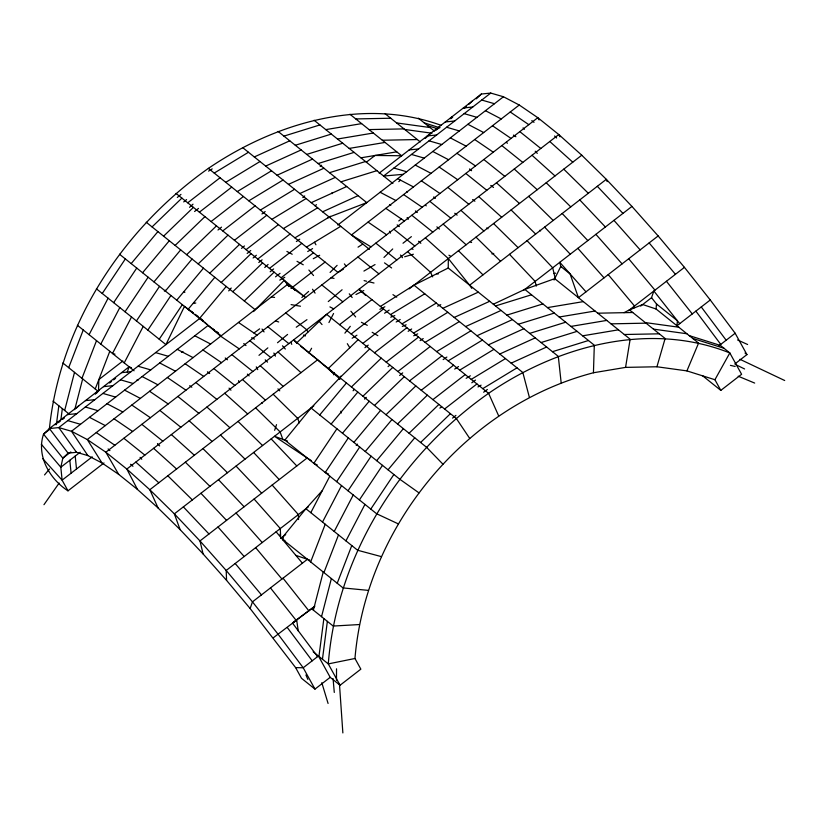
<?xml version="1.0" encoding="UTF-8"?>
<svg xmlns="http://www.w3.org/2000/svg" width="826" height="826" viewBox="0 0 826 826"><rect width="100%" height="100%" fill="white"/><g stroke="black" fill="none" stroke-linecap="round" stroke-linejoin="round"><path stroke-width="1.24" d="M336.492 680.19L336.523 668.812M448.229 268.522L448.332 258.559L425.369 237.857M317.163 656.03L318.413 655.989L330.194 677.33L340.064 685.25L360.848 669.153L354.963 658.487C365.897 526.864 465.245 406.175 593.44 372.763L594.307 345.196L524.799 289.399L493.329 304.226M98.48 391.586L98.862 379.568L122.806 361.034M719.931 345.289L720.478 345.454L689.225 335.614M656.061 309.1L656.505 303.978L677.403 320.756L676.969 325.774L710.267 299.983L684.434 267.345L658.146 235.947L631.942 206.428L606.315 179.335L581.772 155.216L558.789 134.535L537.809 117.695L519.244 105.016L503.457 96.756L490.747 93.07L481.362 94.03L379.134 173.192M49.384 428.87C60.092 323.998 123.095 228.523 208.389 168.38C275.058 122.971 362.707 96.91 441.198 125.356M56.374 424.719L58.832 405.793M60.866 419.959L62.342 408.602M318.95 656.412L323.864 618.56M322.45 659.22L327.364 621.369M593.44 372.763L625.571 367.384L630.145 339.197L554.731 278.651L524.799 289.399M103.993 462.952L67.99 490.83C49.777 479.214 36.179 455.828 43.541 434.135L49.405 428.549L129.124 366.806L131.468 367.787M64.676 410.481L74.516 372.35M74.732 409.644L82.672 378.886M313.384 610.135L323.224 572.005M321.531 616.681L331.371 578.551M333.508 374.798L334.148 372.619M625.571 367.384L656.928 366.765L665.126 338.495L629.484 309.884L624.002 312.672M274.655 430.305L276.514 424.636M330.194 677.33L314.985 689.111L301.5 678.291L295.615 667.615L250.133 608.525L252.467 601.855L307.406 559.305L309.843 560.038M633.718 308.232L634.502 306.002L608.225 274.614M127.256 372.072L129.124 366.806M279.9 535.506L280.499 533.823M68.682 367.663L83.25 329.987M81.95 378.318L96.518 340.642M95.227 388.974L109.796 351.298M310.659 561.917L325.227 524.242M323.937 572.573L338.505 534.907M337.214 583.239L351.783 545.563M656.928 366.765L686.912 370.895L698.569 343.11L656.071 308.996L642.69 304.526L629.484 309.884M554.06 280.024L560.761 266.447L570.095 273.943L578.437 297.68L658.146 235.947M328.934 322.563L333.57 313.488M339.114 379.433L340.797 376.14M89.084 334.675L108.103 298.186M100.803 344.07L119.811 307.592M131.53 316.998L112.512 353.476L115 354.147M124.22 362.882L143.239 326.394M310.803 512.667L329.822 476.179M322.512 522.063L341.53 485.585M334.231 531.469L353.239 494.991M345.939 540.875L364.958 504.387M340.064 685.25L328.283 663.908C336.801 555.33 400.269 455.332 488.6 393.331C557.612 345.867 649.277 320.849 729.823 352.95L741.603 374.292L720.819 390.388L714.924 379.723L729.823 352.95L719.952 345.031M308.996 352.909L311.619 348.252M102.259 293.498L125.346 258.92M113.658 302.646L136.744 268.068M125.046 311.794L148.133 277.216M136.445 320.942L159.532 286.364M147.833 330.09L170.92 295.501M159.222 339.228L182.319 304.649M336.915 428.766L313.828 463.345L317.256 464.945M348.314 437.914L325.227 472.493L328.645 474.093M336.616 481.641L359.702 447.062M348.004 490.789L371.101 456.2M359.403 499.926L382.49 465.348M370.791 509.074L393.878 474.496M43.964 504.696L59.142 483.055M253.52 311.598L284.258 280.303L288.914 286.601M344.896 333.157L350.286 326.332M339.868 377.688L311.051 408.003L284.856 440.082L376.635 513.762L398.297 523.88M322.326 490.551L305.909 508.733L283.153 536.57L283.246 539.915L343.048 587.926L368.19 590.363M131.189 263.608L157.9 231.6M142.578 272.745L169.289 240.748M153.966 281.893L180.677 249.886M165.355 291.031L192.066 259.034M176.743 300.179L203.454 268.171M214.843 277.309L188.132 309.316L193.201 312.92M226.231 286.457L199.52 318.464L203.578 321.345M319.714 414.951L346.435 382.954M331.102 424.099L357.813 392.092M342.491 433.237L369.201 401.24M353.879 442.385L380.59 410.377M365.268 451.523L391.978 419.525M376.656 460.671L403.367 428.663M388.044 469.808L414.755 437.801M44.542 474.919L49.519 469.003M228.688 290.897L231.208 288.016M353.074 390.781L354.354 389.366M330.08 272.435L337.111 265.363M364.576 399.123L366.341 397.368M383.976 257.433L392.722 248.956M152.067 226.913L181.885 198.106M163.589 236.174L193.408 207.367M175.122 245.425L204.941 216.619M186.655 254.687L216.474 225.88M198.178 263.938L227.997 235.131M209.711 273.2L239.53 244.393M221.244 282.451L251.063 253.644M232.777 291.712L262.585 262.905M244.3 300.963L274.118 272.157M358.174 339.641L328.356 368.448L332.702 372.918M339.889 377.699L369.707 348.892M351.422 386.96L381.23 358.154M362.944 396.212L392.763 367.405M374.477 405.463L404.296 376.666M386.01 414.724L415.829 385.918M397.533 423.975L427.352 395.169M409.066 433.237L438.885 404.43M420.599 442.488L450.418 413.681M296.617 342.966L326.642 314.324L456.251 418.369L469.674 438.369M55.053 424.77L58.409 421.58M76.353 408.127L78.873 405.731M95.145 393.868L99.337 389.882M250.133 608.525L226.572 580.389L203.072 553.916L180.109 529.631L158.107 508.011L137.498 489.477L118.686 474.372L102.042 463.014L87.886 455.601L76.498 452.297L68.083 453.154L62.828 458.162L60.825 467.227L62.105 480.154L67.99 490.83M428.085 135.887L431.44 132.697M450.222 118.438L451.905 116.848M469.013 104.19L472.369 100.999M476.334 98.821L481.362 94.03M356.202 445.42L357.544 444.151M264.733 267.51L268.089 264.434M189.526 207.326L193.016 204.177M301.851 297.484L308.614 291.444M398.772 181.668L400.486 180.14M399.639 375.5L402.706 372.856M328.263 301.583L342.088 289.761M388.055 366.62L389.8 365.133M177.332 197.455L180.966 194.378M302.801 197.579L304.722 195.958M258.982 355.345L267.851 347.87M253.097 257.98L256.39 255.224M164.343 291.041L165.365 290.194M277.515 342.738L287.593 334.437M241.512 248.378L244.455 245.952M247.16 253.458L250.743 250.526M270.164 271.785L273.613 268.956M183.702 201.916L186.573 199.582M425.183 138.396L427.032 136.889M452.555 418.111L455.911 415.385M314.995 205.86L316.461 204.672M217.992 229.989L221.523 227.14M398.762 220.945L401.302 218.911M258.765 262.503L262.09 259.829M194.585 211.518L198.508 208.41M403.005 243.236L411.379 236.639M439.897 408.106L441.642 406.743M187.719 202.793L220.057 177.745M199.396 212.168L231.734 187.12M211.074 221.544L243.412 196.495M222.741 230.919L255.089 205.87M234.419 240.283L266.767 215.245M246.096 249.659L278.434 224.61M366.393 162.154L375.025 155.464L401.653 155.763L349.935 114.246M257.774 259.034L290.112 233.985M49.539 429.489L43.541 434.135L62.828 458.162L70.829 451.967M58.388 422.633L60.339 421.126M62.508 419.443L64.438 417.946M95.475 393.909L97.489 392.35M109.569 382.996L111.582 381.436M113.585 379.888L115.599 378.329M435.798 130.363L439.855 127.214M450.738 118.789L452.669 117.292M464.553 108.092L466.504 106.585M199.252 318.805L58.78 427.589L49.405 428.549L68.083 453.154M490.747 93.07L383.594 176.041L403.305 174.317M269.441 268.409L301.789 243.36M337.803 225.033L503.457 96.756M281.119 277.784L313.467 252.735M519.244 105.016L351.463 234.956L370.988 246.881M325.072 262.059L292.734 287.097L294.851 290.256M80.194 452.225L60.825 467.227L41.3 444.233M92.213 456.84L62.105 480.154L42.735 458.667M339.558 324.69L371.906 299.652M340.116 379.103L317.597 359.806L149.816 489.735L158.107 508.011M409.18 288.883L581.772 155.216M351.174 334.014L383.512 308.965M362.851 343.389L395.189 318.34M364.916 347.684L368.262 345.103M374.529 352.764L406.867 327.715M313.808 405.865L174.358 513.855L180.109 529.631M471.78 288.377L469.633 285.197L606.315 179.335L607.141 181.596M386.196 362.139L418.545 337.091M397.874 371.504L430.222 346.466M311.412 460.691L307.127 457.965L199.985 540.937L203.072 553.916M523.963 290.05L631.942 206.428M409.551 380.879L441.889 355.83M421.229 390.254L453.567 365.206M432.896 399.629L465.245 374.581M308.377 506.813L226.19 570.467L226.572 580.389M444.574 409.004L476.922 383.956M285.703 534.598L280.685 538.48L280.303 528.557L254.098 499.038M628.462 310.679L684.434 267.345M640.677 306.085L651.652 297.587M293.22 622.36L296.121 620.109M314.861 606.191L273.292 637.796M318.413 655.989L303.204 667.769L295.615 667.615M718.785 345.929L735.161 333.25L710.267 299.983M734.779 364.018L746.941 354.591L735.161 333.25M275.512 276.834L280.035 273.344M261.945 213.965L265.198 211.549M298.248 630.961L296.627 619.727L314.252 606.749M253.954 333.023L259.643 328.831M320.178 166.325L321.624 165.272M483.623 392.216L487.371 389.469M471.78 382.799L475.487 380.094M290.979 288.429L292.858 287.087M296.255 327.22L306.942 319.662M296.358 241.543L299.766 239.199M328.036 217.878L330.348 216.298M443.139 359.609L446.876 357.059M384.565 313.23L389.18 310.101M408.158 331.329L411.658 328.985M420.104 340.632L423.222 338.567M454.692 369.067L458.533 366.537M293.292 622.536L296.307 620.563L270.463 587.916M358.05 247.16L362.81 244.062M181.431 352.423L182.949 351.453M352.155 338.247L356.935 335.201M380.373 306.446L413.991 285.156L448.229 268.016L558.304 356.378L561.164 382.789M396.17 322.016L400.197 319.486M208.565 171.106L212.22 168.876M466.153 378.329L470.335 375.778M214.223 173.068L248.461 152.263M225.756 182.319L259.994 161.524M237.279 191.58L271.517 170.775M248.812 200.832L283.05 180.027M260.345 210.083L294.583 189.288M271.878 219.344L306.116 198.539M283.401 228.595L317.638 207.801M294.934 237.857L329.171 217.052M306.467 247.108L340.704 226.314M390.522 314.592L424.76 293.788M402.045 323.844L436.283 303.049M413.578 333.105L447.816 312.3M425.111 342.356L459.349 321.562M436.634 351.618L470.872 330.813M448.167 360.869L482.405 340.075M459.7 370.131L493.938 349.326M471.223 379.382L505.46 358.587M482.756 388.643L516.993 367.838M307.706 251.538L312.589 248.605M343.379 269.204L337.999 272.425L208.389 168.38M363.915 271.073L375.035 264.568M477.975 386.95L481.093 385.153M279.777 280.107L284.764 277.299M313.271 258.714L319.693 255.275M379.877 309.327L384.875 306.776M355.965 294.49L363.812 290.535M413.712 335.79L417.719 333.859M437.553 306.157L440.774 304.67M254.294 156.95L289.761 140.802M265.683 166.088L301.149 149.94M277.071 175.236L312.538 159.088M288.46 184.374L323.926 168.225M299.848 193.521L335.315 177.373M311.237 202.659L346.703 186.511M322.625 211.807L358.092 195.659M442.829 308.305L478.295 292.156M454.217 317.442L489.684 301.294M465.606 326.58L501.072 310.431M476.994 335.728L512.461 319.579M488.383 344.865L523.849 328.717M499.771 354.013L535.238 337.865M511.16 363.151L546.626 347.003M402.314 326.425L406.144 324.773M390.739 317.184L394.787 315.604M329.192 217.073L366.765 202.618L278.094 131.427M283.927 136.114L319.93 124.932M295.316 145.262L331.329 134.08M306.714 154.41L342.718 143.228M318.103 163.558L354.106 152.376M329.502 172.696L365.505 161.514M340.89 181.844L376.893 170.662M495.497 305.961L531.5 294.779M506.885 315.109L542.899 303.927M518.284 324.257L554.287 313.075M529.673 333.394L565.676 322.212M541.071 342.542L577.075 331.36M552.46 351.69L588.463 340.508M404.647 256.762L413.382 254.232M491.883 253.892L493.762 253.437M193.398 303.514L195.793 302.997M354.963 658.487L328.283 663.908L313.168 651.776M325.774 129.62L361.612 123.621M337.483 139.026L373.321 133.027M349.202 148.422L385.04 142.423M360.91 157.828L396.748 151.829M547.483 307.613L583.332 301.614M559.202 317.019L595.04 311.02M570.911 326.415L606.759 320.416M582.629 335.821L618.467 329.822M183.62 292.373L184.941 292.167M554.029 273.406L555.64 273.179M463.365 107.969L472.751 107.008M445.307 121.949L454.692 120.988M427.259 135.929L436.634 134.979M409.2 149.919L418.575 148.959M121.577 372.66L130.952 371.7M103.518 386.64L112.894 385.68M85.46 400.62L94.835 399.66M67.402 414.611L76.777 413.65M359.372 624.549L333.208 626.056L311.608 608.71M355.779 118.934L390.76 118.232M369.046 129.589L404.028 128.897M382.324 140.244L417.306 139.553M597.756 313.199L632.737 312.496M611.033 323.854L646.015 323.152M624.311 334.509L659.293 333.818M271.341 296.999L274.573 297.422M396.594 122.919L430.036 127.534M404.75 129.465L431.998 133.223M645.302 322.584L678.745 327.199M653.449 329.13L686.891 333.745M436.737 273.767L438.224 274.015M291.093 304.618L300.457 306.219M331.04 277.825L334.034 278.383M730.421 365.36L735.161 366.465M364.101 280.623L366.579 281.222M369.057 281.821L374.002 283.019M381.251 556.59L357.617 550.25L305.909 508.733M481.744 100.039L494.454 103.725M464.181 113.637L476.891 117.323M446.618 127.245L459.328 130.931M429.055 140.843L441.765 144.529M411.493 154.441L424.203 158.127M393.93 168.039L406.64 171.736M155.598 352.609L168.308 356.295M138.035 366.217L150.745 369.903M120.472 379.815L133.182 383.501M102.909 393.413L115.619 397.1M85.346 407.011L98.057 410.708M67.784 420.62L80.494 424.306M424.203 122.857L439.824 127.772M427.703 125.666L437.315 128.691M692.735 338.433L723.979 348.273M686.912 370.895L714.924 379.723M282.564 539.677L284.929 540.493M295.832 555.351L307.406 559.305M275.481 320.849L278.692 321.995M287.52 441.063L274.511 436.293L307.127 457.965M411.709 248.771L413.072 249.328M738.196 376.212L754.675 383.078M303.441 335.046L305.455 335.945M251.589 337.782L254.501 339.094M737.577 339.951L747.613 344.514M739.931 359.289L784.7 380.518M486.545 228.038L488.021 228.761M735.574 364.576L744.598 368.964M470.314 241.842L471.625 242.503M361.396 322.305L367.291 325.33M329.935 306.9L333.714 308.841M485.451 110.694L501.248 118.954M467.898 124.292L483.685 132.552M450.346 137.89L466.132 146.15M432.783 151.478L448.58 159.738M415.23 165.076L431.027 173.336M397.678 178.674L413.465 186.934M380.125 192.262L395.912 200.532M194.822 335.769L210.609 344.029M177.27 349.357L193.057 357.617M159.707 362.955L175.504 371.215M142.155 376.553L157.952 384.813M124.602 390.14L140.389 398.411M107.05 403.738L122.837 411.998M89.487 417.337L105.284 425.596M286.901 251.445L292.197 254.243M297.019 261.326L303.266 264.785M372.175 332.3L377.833 335.666M448.921 255.193L450.552 256.174M137.013 379.888L137.942 380.456M539.646 230.289L540.627 230.898M392.949 294.645L396.728 297.164M513.431 135.092L515.878 136.744M510.241 111.985L528.816 124.664M492.472 125.748L511.036 138.427M474.692 139.522L493.267 152.191M456.923 153.285L475.487 165.954M439.143 167.048L457.718 179.717M421.374 180.811L439.938 193.49M403.594 194.575L422.169 207.254M385.825 208.338L404.389 221.017M368.055 222.101L386.62 234.78M238.477 322.45L257.041 335.129M239.272 348.892L220.697 336.213L208.183 325.413L71.49 431.275L58.78 427.589L76.498 452.297M202.928 349.976L221.492 362.655M185.148 363.739L203.723 376.419M167.379 377.513L185.943 390.182M149.599 391.276L168.174 403.945M131.83 405.039L150.394 417.719M114.06 418.803L132.625 431.482M96.281 432.566L114.845 445.245M189.681 385.711L191.818 387.218M195.235 314.365L198.271 316.523M418.999 492.885L399.722 479.183L311.051 408.003M384.513 262.875L391.627 267.965M490.758 185.437L493.535 187.45M472.627 199.562L474.898 201.214M212.282 328.418L214.337 329.915M216.381 331.412L218.436 332.909M193.501 313.033L184.477 306.384L165.923 344.607L96.425 288.811M531.779 120.648L534.04 122.331M389.5 204.507L390.791 205.488M397.161 224.909L399.371 226.613M207.46 371.814L209.68 373.517M454.734 213.242L457.139 215.132M519.812 131.633L540.793 148.474M501.816 145.572L522.796 162.412M745.021 353.043L746.941 354.591M483.819 159.511L504.8 176.351M418.359 118.17L434.569 131.179M465.812 173.45L486.793 190.29M384.916 113.554L420.248 141.907M702.327 375.551L720.819 390.388M447.816 187.388L468.796 204.228M429.819 201.327L450.8 218.167M314.097 120.245L392.887 183.496M411.823 215.266L432.803 232.106M393.826 229.205L414.807 246.045M375.82 243.143L396.8 259.983M242.627 147.575L369.47 249.4M413.991 285.156L522.837 372.526L529.363 397.265M357.926 257L378.907 273.84M321.83 284.949L342.811 301.8M176.041 193.429L305.661 297.474L287.407 284.557L87.277 439.535L71.49 431.275L87.886 455.601M285.734 312.909L306.714 329.75L307.902 332.021M146.223 222.225L255.058 309.605M300.581 346.146L426.433 447.176L442.942 464.191M267.83 326.766L288.811 343.606M249.834 340.704L270.814 357.544M119.512 254.232L221.564 336.161M231.838 354.643L252.818 371.483M213.841 368.582L234.821 385.422M195.845 382.521L216.825 399.361M177.838 396.459L198.818 413.299M77.407 325.299L134.091 370.802M159.841 410.398L180.822 427.238M141.845 424.337L162.825 441.177M62.838 362.975L97.664 390.935M123.848 438.276L144.829 455.116M52.998 401.106L69.198 414.115M130.487 464.264L132.965 466.267M225.24 357.988L227.47 359.795M436.871 226.871L439.463 229.029M415.406 210.95L417.316 212.54M317.597 359.806L293.653 339.868L297.154 343.523M469.509 168.958L471.594 170.714M433.681 196.97L435.354 198.395M418.524 241.264L420.857 243.267M549.786 141.504L572.779 162.185M532.016 155.267L555 175.948M514.247 169.031L537.23 189.722M496.467 182.804L519.451 203.485M478.698 196.567L501.681 217.248M460.918 210.331L483.902 231.012M443.149 224.094L466.132 244.775M407.6 251.62L430.583 272.301L432.659 276.875M278.021 351.969L301.005 372.65M260.252 365.732L283.235 386.413M242.472 379.495L265.456 400.176M224.703 393.259L247.686 413.94M206.923 407.032L229.907 427.713M189.154 420.795L212.137 441.476M171.374 434.559L194.358 455.24M153.605 448.322L176.588 469.003M135.825 462.085L158.809 482.766M243.753 343.554L245.983 345.567M365.598 295.378L358.98 289.276L488.6 393.331L498.677 415.912M108.113 448.941L109.899 450.593M200.264 318.02L202.907 320.488M204.662 322.13L207.305 324.597M523.075 127.906L524.448 129.248M563.776 169.154L588.318 193.274M546.223 182.752L570.766 206.872M528.671 196.351L553.213 220.47M511.108 209.949L535.651 234.057M493.556 223.536L518.098 247.655M476.003 237.134L500.546 261.253M458.44 250.732L482.993 274.851M273.148 394.229L297.69 418.348L299.332 422.85M255.595 407.817L280.138 431.936L283.008 439.835M238.033 421.415L262.575 445.534M220.48 435.013L245.023 459.132M202.928 448.611L227.47 472.73M185.365 462.199L209.918 486.318M167.812 475.797L192.355 499.916M506.421 142.32L507.381 143.28M265.218 359.837L267.521 362.149M554.607 135.991L556.6 138.014M535.207 151.21L537.292 153.368M247.397 374.116L249.122 375.913M597.322 186.304L622.949 213.397M579.759 199.913L605.386 226.995M562.196 213.511L587.823 240.593M544.633 227.109L570.26 254.191M527.071 240.707L552.697 267.8L555.227 278.414M509.508 254.315L535.134 281.398L536.26 286.116M271.176 438.885L296.802 465.967M253.613 452.483L279.229 479.565M236.05 466.081L261.666 493.174M218.487 479.679L244.104 506.772M200.924 493.287L226.541 520.37M183.362 506.885L208.978 533.968M229.06 388.137L230.96 390.171M157.487 443.552L159.666 445.937M140.069 457.356L141.773 459.235M277.959 388.86L279.756 390.843M613.945 220.366L640.15 249.886M595.887 234.347L622.092 263.876M577.828 248.327L604.043 277.856M585.985 291.836L559.78 262.317L560.906 267.035M272.157 485.048L298.362 514.577L298.547 519.533M236.04 513.018L262.245 542.548M217.981 526.998L244.186 556.528M282.482 345.805L285.311 349.037M319.249 321.376L322.037 324.566M308.883 270.05L313.529 275.554M649.153 242.916L675.431 274.304M628.689 258.765L654.966 290.153M350.905 311.247L355.645 316.905M276.121 531.799L302.399 563.187M255.657 547.648L281.934 579.036M235.193 563.497L261.47 594.885M407.001 191.446L407.497 192.055M448.332 258.559L469.633 285.197M666.427 281.274L692.271 313.921M679.705 323.658L653.862 291.01L651.528 297.68L657.114 304.742M283.029 578.19L308.872 610.837M349.243 293.808L352.186 297.546M425.504 204.951L426.206 205.85M344.38 263.897L346.228 266.323M400.465 254.997L402.52 257.712M701.264 306.952L726.168 340.219M695.874 311.134L720.768 344.401M292.703 623.351L317.597 656.618M287.303 627.533L312.197 660.8M262.028 329.027L264.052 331.938M312.496 289.234L315.088 293.127M261.522 402.52L262.141 403.46M407.115 217.589L408.261 219.344M102.042 463.014L87.277 439.535L105.852 452.214L126.832 469.054L149.816 489.735L174.358 513.855L199.985 540.937L226.19 570.467L252.467 601.855L278.31 634.502L303.204 667.769L314.985 689.111M347.323 343.688L349.79 347.746M238.528 380.672L239.416 382.159M389.469 231.239L390.543 233.077M539.089 119.915L537.809 117.695L105.852 452.214L118.686 474.372M314.489 242.245L315.945 244.785M256.267 366.858L257.733 369.645M559.976 136.806L558.789 134.535L126.832 469.054L137.498 489.477M273.86 353.043L275.471 356.14M305.909 674.976L307.871 679.406M290.948 342.346L291.743 344.349M321.799 682.699L328.077 703.453M340.88 411.203L341.396 412.959M331.949 192.768L332.114 193.625M75.218 456.076L76.498 469.003M69.818 460.258L71.098 473.184M333.084 678.621L334.282 692.436M339.465 684.155L342.862 732.93"/></g></svg>
